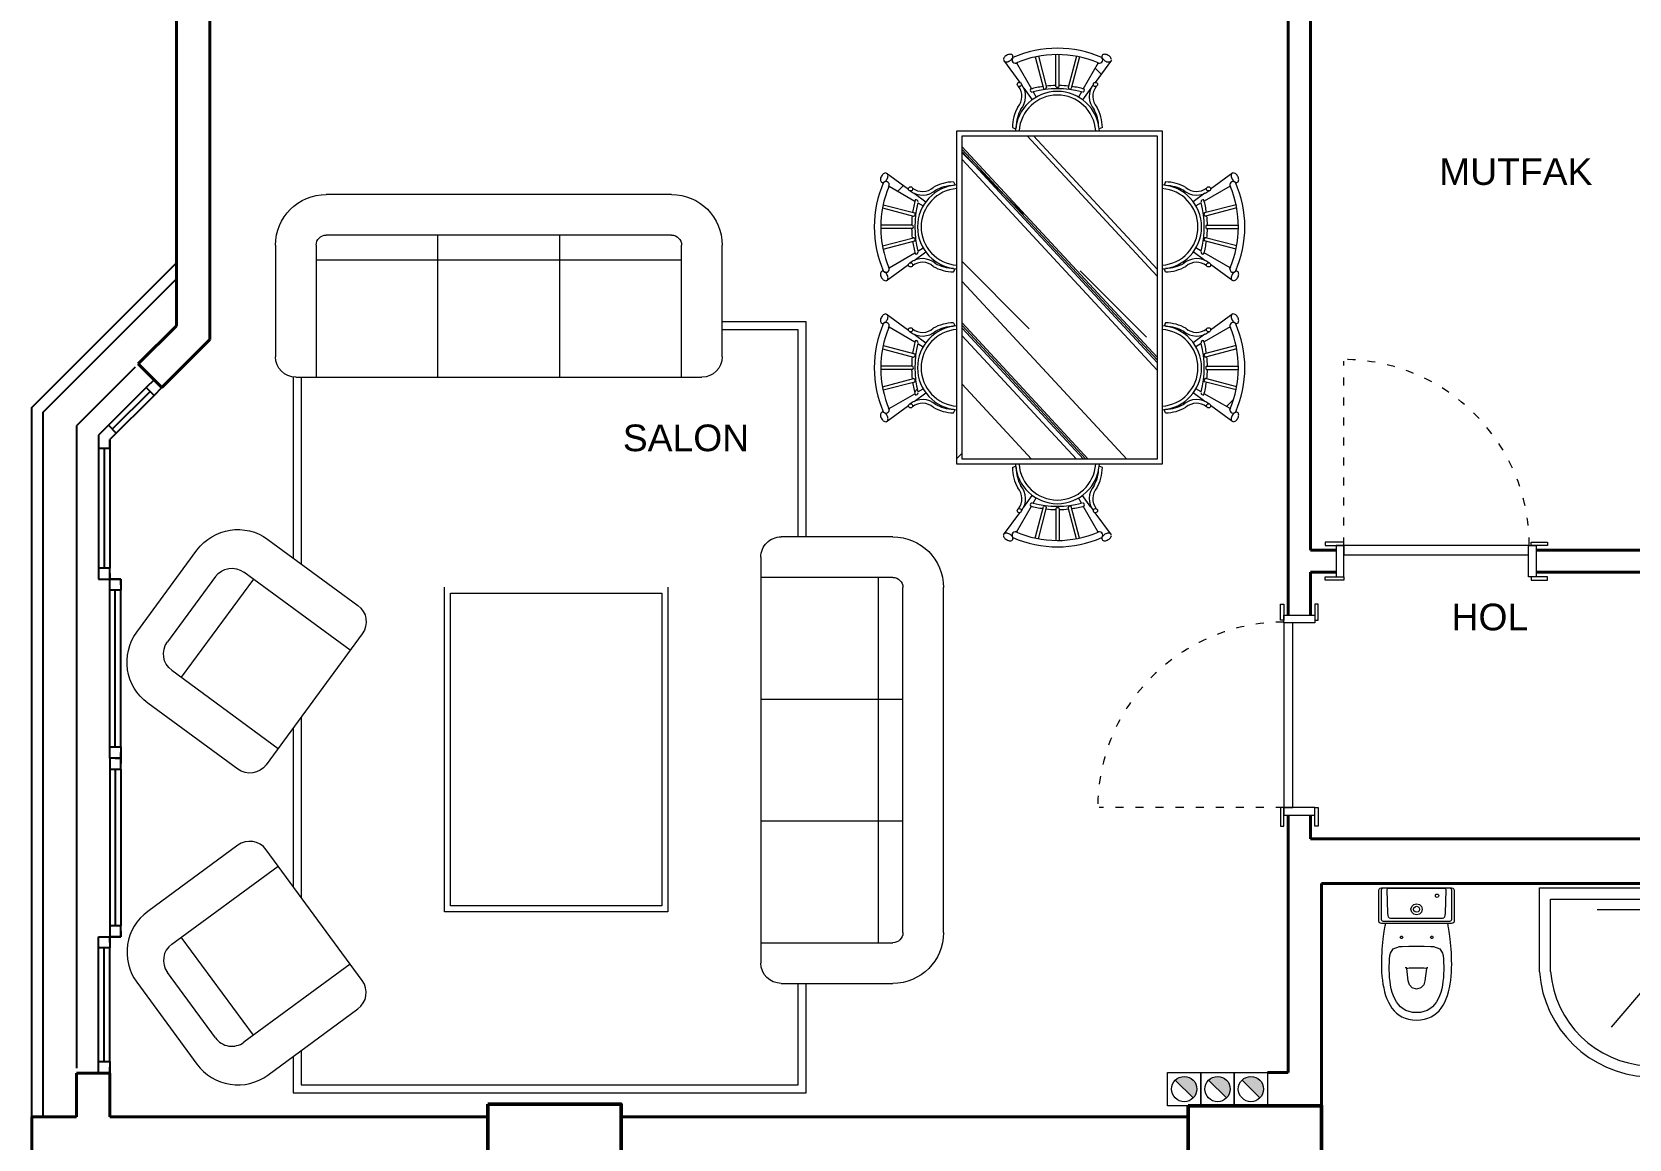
# Model space of a CAD drawing. Header units: millimetres. Extents: x 23 to 3134, y 30 to 1541.
# Drawn here: x 23 to 741, y 785 to 1283 of the extents above; entities that cross this region are included whole.
import ezdxf

# ---------------------------------------------------------------- set-up
doc = ezdxf.new("R2010")
doc.units = ezdxf.units.MM
doc.linetypes.add('ACAD_ISO03W100', pattern=[30, 12, -18])
for name, color, linetype, lineweight in [('duvar_40', 255, 'Continuous', 40), ('forniture', 250, 'Continuous', 9), ('gri', 252, 'Continuous', 25), ('KAPI-PEN', 155, 'Continuous', 18), ('M_ÖLÇÜ_İÇ', 46, 'Continuous', 18), ('TABLE4', 3, 'Continuous', 50), ('TEF', 253, 'Continuous', 18), ('yazı', 253, 'Continuous', 20)]:
    doc.layers.add(name, color=color, linetype=linetype, lineweight=lineweight)
doc.layers.add('PENCERE', color=1, linetype='Continuous')
doc.styles.add('MAHAL', font='Arial')

# ---------------------------------------------------------------- blocks, each defined once
blk = doc.blocks.new('b5')
at = {"layer": 'PENCERE', "color": 134, "linetype": 'Continuous'}
for p, q in [((69.268923, 1131.846672), (42.846659, 1105.424408)), ((74.21867, 1122.654284), (52.846659, 1101.282273)), ((75.986437, 1120.886517), (58.993575, 1103.893655)), ((77.754204, 1119.11875), (57.846659, 1099.211205)), ((42.846659, 1105.424408), (42.846659, 816.416969)), ((52.846659, 1101.282273), (52.846659, 1041.463104)), ((52.846659, 1099.211205), (52.846659, 1095.459197)), ((52.846659, 1099.211205), (52.846659, 1095.459197)), ((60.761342, 1102.125888), (57.225808, 1105.661422)), ((57.846659, 1095.459197), (57.846659, 1099.211205)), ((57.846659, 1099.211205), (57.846659, 1041.463104)), ((57.846659, 1095.459197), (57.846659, 1099.211205)), ((52.846659, 1095.459197), (57.846659, 1095.459197)), ((52.846659, 1095.459197), (57.846659, 1095.459197)), ((55.346659, 1095.459197), (55.346659, 1041.463104)), ((57.846659, 1041.463104), (52.846659, 1041.463104)), ((52.846659, 1041.463104), (52.846659, 1036.463104)), ((52.846659, 1036.463104), (57.846659, 1036.463104)), ((52.846659, 1036.463104), (57.846659, 1036.463104)), ((57.846659, 1036.463104), (57.846659, 1041.463104)), ((57.846659, 1038.963104), (57.846659, 1036.463104)), ((57.846659, 1031.463104), (57.846659, 1036.463104)), ((57.846659, 1036.463104), (62.846659, 1036.463104)), ((62.846659, 1036.463104), (57.846659, 1036.463104)), ((60.346659, 1036.463104), (62.846659, 1036.463104)), ((62.846659, 1033.963104), (62.846659, 1036.463104)), ((62.846659, 1036.463104), (62.846659, 1031.463104)), ((57.846659, 960.988079), (57.846659, 1031.463104)), ((62.846659, 1031.463104), (57.846659, 1031.463104)), ((60.346659, 960.988079), (60.346659, 1031.463104)), ((62.846659, 960.988079), (62.846659, 1031.463104)), ((57.846659, 955.988079), (57.846659, 960.988079)), ((57.846659, 960.988079), (62.846659, 960.988079)), ((57.846659, 955.988079), (57.846659, 950.988079)), ((62.846659, 955.988079), (57.846659, 955.988079)), ((62.846659, 955.988079), (57.846659, 955.988079)), ((60.346659, 955.988079), (62.846659, 955.988079)), ((60.346659, 955.988079), (62.846659, 955.988079)), ((62.846659, 960.988079), (62.846659, 955.988079)), ((62.846659, 955.988079), (62.846659, 958.488079)), ((62.846659, 955.988079), (62.846659, 953.488079)), ((62.846659, 950.988079), (62.846659, 955.988079)), ((57.846659, 950.988079), (62.846659, 950.988079)), ((57.846659, 950.988079), (57.846659, 880.513053)), ((60.346659, 950.988079), (60.346659, 880.513053)), ((62.846659, 950.988079), (62.846659, 880.513053)), ((62.846659, 880.513053), (57.846659, 880.513053)), ((57.846659, 880.513053), (57.846659, 875.513053)), ((62.846659, 875.513053), (62.846659, 880.513053)), ((62.846659, 878.013053), (62.846659, 875.513053)), ((52.846659, 870.513053), (52.846659, 875.513053)), ((52.846659, 875.513053), (57.846659, 875.513053)), ((52.846659, 819.416969), (52.846659, 870.513053)), ((57.846659, 870.513053), (52.846659, 870.513053)), ((55.346659, 819.416969), (55.346659, 870.513053)), ((62.846659, 875.513054), (57.846659, 875.513053)), ((57.846659, 875.513053), (62.846659, 875.513053)), ((57.846659, 873.013053), (57.846659, 875.513053)), ((57.846659, 875.513053), (57.846659, 870.513053)), ((57.846659, 819.416969), (57.846659, 870.513053)), ((60.346659, 875.513053), (62.846659, 875.513054))]:
    blk.add_line(p, q, dxfattribs=at)
at = {"layer": 'PENCERE', "color": 134, "linetype": 'Continuous', "flags": 128}
for points in [[(22.846659, 794.552611), (22.846659, 1113.70868), (87.846659, 1178.70868)], [(27.846659, 794.552611), (27.846659, 1111.637612), (87.846659, 1171.637612)]]:
    blk.add_lwpolyline(points, dxfattribs=at)
blk = doc.blocks.new('KLOZET')
at = {"layer": 'TEF'}
for p, q in [((-45.023458, 14.749992), (-46.707171, 14.34861)), ((-43.295366, 15.077041), (-45.023458, 14.749992)), ((-41.534004, 15.335042), (-43.295366, 15.077041)), ((-39.750483, 15.529252), (-41.534004, 15.335042)), ((-37.955882, 15.664928), (-39.750483, 15.529252)), ((-36.161251, 15.747325), (-37.955882, 15.664928)), ((-34.37773, 15.781669), (-36.161251, 15.747325)), ((-32.616398, 15.773247), (-34.37773, 15.781669)), ((-30.888306, 15.727285), (-32.616398, 15.773247)), ((-29.204592, 15.64904), (-30.888306, 15.727285)), ((-27.576308, 15.543797), (-29.204592, 15.64904)), ((-26.014562, 15.416752), (-27.576308, 15.543797)), ((-24.530435, 15.273222), (-26.014562, 15.416752)), ((-23.135036, 15.118433), (-24.530435, 15.273222)), ((-21.839444, 14.957612), (-23.135036, 15.118433)), ((-20.654741, 14.796044), (-21.839444, 14.957612)), ((-19.592034, 14.638985), (-20.654741, 14.796044)), ((-18.662375, 14.491662), (-19.592034, 14.638985)), ((-17.876873, 14.359332), (-18.662375, 14.491662)), ((-16.075553, 15.808667), (-15.917867, 16.391566)), ((-16.075553, -15.808667), (-16.075553, 15.808667)), ((-15.917867, 16.391566), (-15.503554, 16.80585)), ((-15.503554, 16.80585), (-14.920714, 16.963506)), ((-14.824938, 15.474988), (-14.945054, 15.0309)), ((-14.945054, 15.0309), (-14.945054, -15.0309)), ((-14.920714, 16.963506), (-1.154839, 16.963506)), ((-14.509297, 15.790688), (-14.824938, 15.474988)), ((-14.065209, 15.910834), (-14.509297, 15.790688)), ((-0.993868, 15.910834), (-14.065209, 15.910834)), ((-1.154839, 16.963506), (-0.571999, 16.80585)), ((-0.54972, 15.790688), (-0.993868, 15.910834)), ((-0.571999, 16.80585), (-0.157686, 16.391566)), ((-0.23405, 15.474988), (-0.54972, 15.790688)), ((-0.113934, 15.0309), (-0.23405, 15.474988)), ((-0.157686, 16.391566), (0, 15.808667)), ((0, 15.808667), (0, -15.808667)), ((-57.249388, 7.832456), (-58.03486, 6.525994)), ((-56.319729, 9.017369), (-57.249388, 7.832456)), ((-55.256993, 10.085929), (-56.319729, 9.017369)), ((-54.07229, 11.043422), (-55.256993, 10.085929)), ((-52.776698, 11.895074), (-54.07229, 11.043422)), ((-53.503337, 7.155125), (-52.446962, 8.145618)), ((-51.381299, 12.646202), (-52.776698, 11.895074)), ((-52.446962, 8.145618), (-51.251387, 9.006887)), ((-49.897172, 13.301971), (-51.381299, 12.646202)), ((-51.251387, 9.006887), (-49.932979, 9.746696)), ((-49.932979, 9.746696), (-48.508044, 10.37272)), ((-48.335456, 13.867699), (-49.897172, 13.301971)), ((-48.508044, 10.37272), (-46.992917, 10.892754)), ((-46.707171, 14.34861), (-48.335456, 13.867699)), ((-46.992917, 10.892754), (-45.403875, 11.314444)), ((-45.403875, 11.314444), (-43.757224, 11.645614)), ((-43.757224, 11.645614), (-42.069359, 11.893909)), ((-42.069359, 11.893909), (-40.356528, 12.067125)), ((-40.356528, 12.067125), (-38.635065, 12.172965)), ((-38.635065, 12.172965), (-36.921278, 12.219136)), ((-36.921278, 12.219136), (-35.231502, 12.213402)), ((-35.231502, 12.213402), (-33.582074, 12.163468)), ((-33.582074, 12.163468), (-31.989269, 12.0771)), ((-31.989269, 12.0771), (-30.469423, 11.962001)), ((-30.469423, 11.962001), (-29.419917, 11.702148)), ((-29.419917, 11.702148), (-27.470826, 10.493732)), ((-27.470826, 10.493732), (-26.42132, 7.693347)), ((-26.42132, 7.693347), (-26.363711, 6.405759)), ((-22.707194, 7.033276), (-22.509489, 7.231011)), ((-22.509489, 7.231011), (-22.231329, 7.30627)), ((-22.231329, 7.30627), (-21.953139, 7.231011)), ((-21.953139, 7.231011), (-21.755375, 7.033276)), ((-17.246638, 14.247279), (-17.876873, 14.359332)), ((-16.78272, 14.160761), (-17.246638, 14.247279)), ((-16.496257, 14.104974), (-16.78272, 14.160761)), ((-16.075553, 14.020063), (-16.496257, 14.104974)), ((-13.596542, 11.725532), (-13.614311, 11.2999)), ((-13.614311, 11.2999), (-13.614311, -11.29993)), ((-13.438856, 12.308462), (-13.596542, 11.725532)), ((-13.024543, 12.722835), (-13.438856, 12.308462)), ((-12.441703, 12.88052), (-13.024543, 12.722835)), ((-11.380341, 12.985973), (-12.441703, 12.88052)), ((-0.816561, 13.349068), (-11.380341, 12.985973)), ((-0.532936, 13.251589), (-0.816561, 13.349068)), ((-0.331349, 12.99547), (-0.532936, 13.251589)), ((-0.254656, 12.635241), (-0.331349, 12.99547)), ((-0.254656, -12.635241), (-0.254656, 12.635241)), ((-59.415477, 1.824511), (-59.513433, -0.020831)), ((-59.129014, 3.527278), (-59.415477, 1.824511)), ((-58.665125, 5.092667), (-59.129014, 3.527278)), ((-58.03486, 6.525994), (-58.665125, 5.092667)), ((-56.126744, -0.006107), (-56.010928, 1.746384)), ((-56.010928, 1.746384), (-55.674353, 3.331066)), ((-55.674353, 3.331066), (-55.133353, 4.755584)), ((-55.133353, 4.755584), (-54.404236, 6.027672)), ((-54.404236, 6.027672), (-53.503337, 7.155125)), ((-45.49995, -0.020831), (-44.988277, 1.870771)), ((-44.988277, 1.870771), (-43.643768, 3.215281)), ((-43.643768, 3.215281), (-41.752285, 3.726983)), ((-41.752285, 3.726983), (-36.308185, 4.334372)), ((-36.385923, 4.334372), (-36.264941, 4.262368)), ((-36.308185, 4.334372), (-36.207362, 4.360294)), ((-36.264941, 4.262368), (-36.040239, 3.965662)), ((-36.207362, 4.360294), (-36.02008, 4.541782)), ((-36.040239, 3.965662), (-35.919257, 3.323331)), ((-36.02008, 4.541782), (-35.919257, 5.034311)), ((-35.919257, 3.323331), (-35.919257, -3.520618)), ((-26.363711, 6.405759), (-26.258557, 3.407191)), ((-26.258557, 3.407191), (-26.207458, -0.006107)), ((-22.782423, 6.755057), (-22.707194, 7.033276)), ((-22.707194, 6.476897), (-22.782423, 6.755057)), ((-22.509489, 6.279222), (-22.707194, 6.476897)), ((-22.231329, 6.203993), (-22.509489, 6.279222)), ((-21.953139, 6.279222), (-22.231329, 6.203993)), ((-21.755375, 6.476897), (-21.953139, 6.279222)), ((-21.755375, 7.033276), (-21.680116, 6.755057)), ((-21.680116, 6.755057), (-21.755375, 6.476897)), ((-12.167396, -0.020831), (-11.821234, 1.258723)), ((-11.821234, 1.258723), (-10.911703, 2.168253)), ((-10.97209, -0.020831), (-10.789139, 0.655486)), ((-10.911703, 2.168253), (-9.63206, 2.514386)), ((-10.789139, 0.655486), (-10.308376, 1.136159)), ((-10.308376, 1.136159), (-9.63206, 1.31911)), ((-9.63206, 2.514386), (-8.352506, 2.168253)), ((-9.63206, 1.31911), (-8.955833, 1.136159)), ((-8.955833, 1.136159), (-8.4751, 0.655486)), ((-8.4751, 0.655486), (-8.292149, -0.020831)), ((-8.352506, 2.168253), (-7.443006, 1.258723)), ((-7.443006, 1.258723), (-7.096844, -0.020831)), ((-59.513433, -0.020831), (-59.415477, -1.866172)), ((-59.415477, -1.866172), (-59.129014, -3.568909)), ((-59.129014, -3.568909), (-58.665125, -5.134328)), ((-58.665125, -5.134328), (-58.03486, -6.567656)), ((-58.03486, -6.567656), (-57.249388, -7.874118)), ((-56.126744, -0.020831), (-56.126744, -0.006107)), ((-56.010928, -1.773352), (-56.126744, -0.020831)), ((-55.674353, -3.358004), (-56.010928, -1.773352)), ((-55.133353, -4.782552), (-55.674353, -3.358004)), ((-54.404236, -6.054669), (-55.133353, -4.782552)), ((-53.503337, -7.182122), (-54.404236, -6.054669)), ((-52.446962, -8.172616), (-53.503337, -7.182122)), ((-44.988277, -1.912402), (-45.49995, -0.020831)), ((-43.643768, -3.256912), (-44.988277, -1.912402)), ((-41.752285, -3.768614), (-43.643768, -3.256912)), ((-36.308185, -4.531688), (-41.752285, -3.768614)), ((-36.264941, -4.459654), (-36.385923, -4.531688)), ((-36.207362, -4.554714), (-36.308185, -4.531688)), ((-36.040239, -4.162978), (-36.264941, -4.459654)), ((-36.02008, -4.716043), (-36.207362, -4.554714)), ((-35.919257, -3.520618), (-36.040239, -4.162978)), ((-35.919257, -5.15389), (-36.02008, -4.716043)), ((-26.363711, -6.432816), (-26.42132, -7.720374)), ((-26.258557, -3.434189), (-26.363711, -6.432816)), ((-26.207458, -0.020831), (-26.258557, -3.434189)), ((-26.207458, -0.006107), (-26.207458, -0.020831)), ((-22.782423, -6.855133), (-22.707194, -6.576944)), ((-22.707194, -7.133293), (-22.782423, -6.855133)), ((-22.707194, -6.576944), (-22.509489, -6.379179)), ((-22.509489, -7.330998), (-22.707194, -7.133293)), ((-22.509489, -6.379179), (-22.231329, -6.30392)), ((-22.231329, -6.30392), (-21.953139, -6.379179)), ((-21.953139, -6.379179), (-21.755375, -6.576944)), ((-21.755375, -7.133293), (-21.953139, -7.330998)), ((-21.755375, -6.576944), (-21.680116, -6.855133)), ((-21.680116, -6.855133), (-21.755375, -7.133293)), ((-11.821234, -1.300355), (-12.167396, -0.020831)), ((-10.911703, -2.209885), (-11.821234, -1.300355)), ((-10.789139, -0.697147), (-10.97209, -0.020831)), ((-9.63206, -2.556017), (-10.911703, -2.209885)), ((-10.308376, -1.17788), (-10.789139, -0.697147)), ((-9.63206, -1.360861), (-10.308376, -1.17788)), ((-8.955833, -1.17788), (-9.63206, -1.360861)), ((-8.352506, -2.209885), (-9.63206, -2.556017)), ((-8.4751, -0.697147), (-8.955833, -1.17788)), ((-8.292149, -0.020831), (-8.4751, -0.697147)), ((-7.443006, -1.300355), (-8.352506, -2.209885)), ((-7.096844, -0.020831), (-7.443006, -1.300355)), ((-57.249388, -7.874118), (-56.319729, -9.05903)), ((-56.319729, -9.05903), (-55.256993, -10.12759)), ((-55.256993, -10.12759), (-54.07229, -11.085083)), ((-54.07229, -11.085083), (-52.776698, -11.936765)), ((-52.776698, -11.936765), (-51.381299, -12.687863)), ((-51.251387, -9.033914), (-52.446962, -8.172616)), ((-51.381299, -12.687863), (-49.897172, -13.343662)), ((-49.932979, -9.773723), (-51.251387, -9.033914)), ((-48.508044, -10.399747), (-49.932979, -9.773723)), ((-49.897172, -13.343662), (-48.335456, -13.90939)), ((-46.992917, -10.919782), (-48.508044, -10.399747)), ((-48.335456, -13.90939), (-46.707171, -14.390301)), ((-45.403875, -11.341502), (-46.992917, -10.919782)), ((-43.757224, -11.672642), (-45.403875, -11.341502)), ((-42.069359, -11.920967), (-43.757224, -11.672642)), ((-40.356528, -12.094182), (-42.069359, -11.920967)), ((-38.635065, -12.199993), (-40.356528, -12.094182)), ((-36.921278, -12.246194), (-38.635065, -12.199993)), ((-35.231502, -12.24046), (-36.921278, -12.246194)), ((-33.582074, -12.190526), (-35.231502, -12.24046)), ((-31.989269, -12.104157), (-33.582074, -12.190526)), ((-30.469423, -11.989058), (-31.989269, -12.104157)), ((-29.419917, -11.729205), (-30.469423, -11.989058)), ((-27.470826, -10.520759), (-29.419917, -11.729205)), ((-26.42132, -7.720374), (-27.470826, -10.520759)), ((-22.231329, -7.406227), (-22.509489, -7.330998)), ((-21.953139, -7.330998), (-22.231329, -7.406227)), ((-17.876873, -14.400993), (-17.246638, -14.288911)), ((-17.246638, -14.288911), (-16.78272, -14.202393)), ((-16.78272, -14.202393), (-16.075553, -14.064675)), ((-16.496257, -14.146605), (-16.398301, -14.126835)), ((-13.614311, -11.29993), (-13.596542, -11.725681)), ((-13.596542, -11.725681), (-13.438856, -12.308521)), ((-13.438856, -12.308521), (-13.024543, -12.722835)), ((-13.024543, -12.722835), (-12.441703, -12.88052)), ((-12.441703, -12.88052), (-11.380341, -12.985973)), ((-11.380341, -12.985973), (-0.816561, -13.349068)), ((-4.318021, -9.275818), (-4.212688, -8.886323)), ((-4.212688, -9.665225), (-4.318021, -9.275818)), ((-4.212688, -8.886323), (-3.935902, -8.609507)), ((-3.935902, -9.942041), (-4.212688, -9.665225)), ((-3.935902, -8.609507), (-3.546495, -8.504174)), ((-3.546495, -10.047374), (-3.935902, -9.942041)), ((-3.546495, -8.504174), (-3.157, -8.609507)), ((-3.157, -9.942041), (-3.546495, -10.047374)), ((-3.157, -8.609507), (-2.880154, -8.886323)), ((-2.880154, -9.665225), (-3.157, -9.942041)), ((-2.880154, -8.886323), (-2.774821, -9.275818)), ((-2.774821, -9.275818), (-2.880154, -9.665225)), ((-0.816561, -13.349068), (-0.532936, -13.251619)), ((-0.532936, -13.251619), (-0.331349, -12.995529)), ((-0.331349, -12.995529), (-0.254656, -12.635241)), ((-46.707171, -14.390301), (-45.023458, -14.791653)), ((-45.023458, -14.791653), (-43.295366, -15.118732)), ((-43.295366, -15.118732), (-41.534004, -15.376733)), ((-41.534004, -15.376733), (-39.750483, -15.570944)), ((-39.750483, -15.570944), (-37.955882, -15.706619)), ((-37.955882, -15.706619), (-36.161251, -15.788986)), ((-36.161251, -15.788986), (-34.37773, -15.82333)), ((-34.37773, -15.82333), (-32.616398, -15.814908)), ((-32.616398, -15.814908), (-30.888306, -15.768947)), ((-30.888306, -15.768947), (-29.204592, -15.690701)), ((-29.204592, -15.690701), (-27.576308, -15.585458)), ((-27.576308, -15.585458), (-26.014562, -15.458413)), ((-26.014562, -15.458413), (-24.530435, -15.314883)), ((-24.530435, -15.314883), (-23.135036, -15.160065)), ((-23.135036, -15.160065), (-21.839444, -14.999243)), ((-21.839444, -14.999243), (-20.654741, -14.837675)), ((-20.654741, -14.837675), (-19.592034, -14.680616)), ((-19.592034, -14.680616), (-18.662375, -14.533294)), ((-18.662375, -14.533294), (-17.876873, -14.400993)), ((-15.917867, -16.391566), (-16.075553, -15.808667)), ((-15.503554, -16.80585), (-15.917867, -16.391566)), ((-14.920714, -16.963506), (-15.503554, -16.80585)), ((-14.945054, -15.0309), (-14.824938, -15.475048)), ((-1.154839, -16.963506), (-14.920714, -16.963506)), ((-14.824938, -15.475048), (-14.509297, -15.790718)), ((-14.509297, -15.790718), (-14.065209, -15.910834)), ((-14.065209, -15.910834), (-0.993868, -15.910834)), ((-0.571999, -16.80585), (-1.154839, -16.963506)), ((-0.993868, -15.910834), (-0.54972, -15.790718)), ((-0.157686, -16.391566), (-0.571999, -16.80585)), ((-0.54972, -15.790718), (-0.23405, -15.475048)), ((-0.23405, -15.475048), (-0.113934, -15.0309)), ((0, -15.808667), (-0.157686, -16.391566))]:
    blk.add_line(p, q, dxfattribs=at)
blk = doc.blocks.new('erer', base_point=(700.8467, 812.5526))
at = {"layer": 'TEF'}
for p, q in [((767.60916, 887.654726), (726.81865, 887.654726)), ((770.382916, 878.76477), (733.181971, 834.907789)), ((780.009477, 876.971359), (780.009477, 828.060234))]:
    blk.add_line(p, q, dxfattribs=at)
at = {"layer": 'TEF', "flags": 128}
for points in [[(700.846659, 859.748085), (700.846659, 897.552611), (790.846659, 897.552611), (790.846659, 812.552611), (749.128674, 812.552611)], [(705.846659, 859.940264), (705.846659, 892.552611), (785.846659, 892.552611), (785.846659, 817.552611), (749.262426, 817.552611)]]:
    blk.add_lwpolyline(points, dxfattribs=at)
at = {"layer": 'TEF'}
blk.add_circle((775.96554, 883.484277), 4.170449, dxfattribs=at)
for radius, start, end in [(51.08807, 184.291717, 267.012287), (46.08807, 184.518638, 266.854355)]:
    blk.add_arc((751.791476, 863.571238), radius, start, end, dxfattribs=at)
blk = doc.blocks.new('*U6')
at = {"linetype": 'ACAD_ISO03W100', "ltscale": 0.3}
blk.add_line((0, 0), (0.000002, 82.999973), dxfattribs=at)
at = {"flags": 128}
for points in [[(-8.500012, 0), (0, 0), (0, 1.500006), (-8.500012, 1.500006)], [(0, 0), (-3.500013, 0), (-3.500014, -13.999996), (-0.000001, -13.999996)], [(0, -4.100016), (82.999973, -4.100017), (82.999973, -0.000002), (0, 0)], [(91.499989, -0.000002), (84.199978, -0.000002), (84.199978, 1.500004), (91.499989, 1.500004)], [(82.999973, -0.000002), (86.499987, -0.000002), (86.499989, -14.000002), (82.999972, -13.999998)], [(-8.500013, -13.999996), (-0.000001, -13.999996), (-0.000001, -15.500002), (-8.500013, -15.500002)], [(91.499988, -13.999998), (84.199977, -13.999998), (84.199977, -15.500004), (91.499988, -15.500004)]]:
    blk.add_lwpolyline(points, close=True, dxfattribs=at)
at = {"linetype": 'ACAD_ISO03W100', "ltscale": 0.3}
blk.add_arc((-0.350001, 0), 83.699976, 0, 90, dxfattribs=at)
blk = doc.blocks.new('baca')
at = {"layer": 'gri'}
blk.add_hatch(color=256, dxfattribs=at).paths.add_polyline_path([(-4.01, 4.01), (4.01, -4.01), (4.59, -3.34), (5.06, -2.58), (5.4, -1.75), (5.61, -0.89), (5.68, 0), (5.61, 0.89), (5.4, 1.75), (5.06, 2.58), (4.59, 3.34), (4.01, 4.01), (3.34, 4.59), (2.58, 5.06), (1.75, 5.4), (0.89, 5.61), (0, 5.68), (-0.89, 5.61), (-1.75, 5.4), (-2.58, 5.06), (-3.34, 4.59)])
at = {"layer": 'TEF'}
blk.add_line((4.01, -4.01), (-4.01, 4.01), dxfattribs=at)
at = {"layer": 'TEF', "flags": 128}
blk.add_lwpolyline([(-7.5, 7.5), (7.5, 7.5), (7.5, -7.5), (-7.5, -7.5)], close=True, dxfattribs=at)
at = {"layer": 'TEF'}
blk.add_circle((0, 0), 5.68, dxfattribs=at)
blk = doc.blocks.new('BT567')
at = {"layer": 'forniture'}
for p, q in [((-48.619648, 86.479991), (-44.890595, 72.259027)), ((-47.165702, 86.771866), (-43.497136, 72.781574)), ((-39.379575, 73.221161), (-39.379575, 87.545563)), ((-37.899144, 73.221161), (-37.899144, 87.545563)), ((-30.113016, 86.771866), (-33.781582, 72.781574)), ((-28.65907, 86.479991), (-32.388123, 72.259027)), ((-18.658989, 86.559716), (-18.799868, 86.31638)), ((14.781473, 86.479991), (18.510526, 72.259027)), ((16.235419, 86.771866), (19.903984, 72.781574)), ((24.021546, 73.221161), (24.021546, 87.545563)), ((25.501977, 73.221161), (25.501977, 87.545563)), ((33.288105, 86.771866), (29.619539, 72.781574)), ((34.742051, 86.479991), (31.012998, 72.259027)), ((44.742132, 86.559716), (44.601253, 86.31638)), ((-62.902457, 85.089326), (-55.59539, 75.04553)), ((-57.004323, 83.76947), (-50.281483, 72.15729)), ((-20.252503, 83.807283), (-26.997236, 72.15729)), ((-14.376261, 85.089326), (-21.683328, 75.04553)), ((0.498664, 85.089326), (7.80573, 75.04553)), ((6.396797, 83.76947), (13.119638, 72.15729)), ((43.148618, 83.807283), (36.403885, 72.15729)), ((40.854195, 79.844189), (43.374987, 77.323397)), ((49.02486, 85.089326), (41.717793, 75.04553)), ((-53.755491, 72.516529), (-49.928778, 67.256591)), ((-49.549073, 72.340364), (-48.314607, 71.105899)), ((-23.523228, 72.516529), (-27.34994, 67.256591)), ((9.64563, 72.516529), (13.472343, 67.256591)), ((30.299373, 72.053995), (30.08715, 71.841772)), ((31.40646, 73.161082), (31.193763, 72.948384)), ((39.877893, 72.516529), (36.051181, 67.256591)), ((-49.510494, 70.825582), (-48.130235, 68.441498)), ((-27.768225, 70.825582), (-29.148483, 68.441498)), ((13.890627, 70.825582), (15.270886, 68.441498)), ((35.632896, 70.825582), (34.252637, 68.441498)), ((-82.0187, -39.053104), (-82.0187, 53.254589)), ((-82.0187, 53.254589), (67.9813, 53.254589)), ((0.253288, 50.946896), (-79.711008, -23.108801)), ((-18.420225, 50.946896), (-79.711008, -5.815083)), ((-19.574071, 50.946896), (-79.711008, -4.746495)), ((-24.189455, 50.946896), (-79.711008, -0.472143)), ((-20.727917, 50.946896), (-79.711008, -3.677907)), ((-45.987949, 50.946896), (-79.711008, 19.715649)), ((-79.711008, -36.745411), (-79.711008, 50.946896)), ((-79.711008, 50.946896), (65.673608, 50.946896)), ((-79.416844, 53.254589), (-77.109152, 50.946896)), ((-58.87211, 54.796512), (-57.447348, 54.102397)), ((55.011738, 50.946896), (-39.677175, -36.745411)), ((58.473277, 50.946896), (-36.215637, -36.745411)), ((59.627123, 50.946896), (-35.061791, -36.745411)), ((60.780969, 50.946896), (-33.907945, -36.745411)), ((9.192275, 50.946896), (-21.027854, 20.726768)), ((-18.406609, 54.796512), (-19.83137, 54.102397)), ((4.529011, 54.796512), (5.953773, 54.102397)), ((58.145821, 50.946896), (30.442894, 23.243969)), ((44.994512, 54.796512), (43.569751, 54.102397)), ((65.673608, 50.946896), (65.673608, -36.745411)), ((67.9813, 53.254589), (67.9813, -39.053104)), ((-113.853437, 32.337642), (-103.809641, 25.030575)), ((99.816038, 32.337642), (89.772242, 25.030575)), ((-112.533581, 26.439508), (-100.921401, 19.716667)), ((-101.280641, 23.190676), (-96.020703, 19.363963)), ((-83.560623, 28.307295), (-82.866509, 26.882533)), ((65.673608, 21.697591), (2.567681, -36.745411)), ((69.523223, 28.307295), (68.829109, 26.882533)), ((87.243241, 23.190676), (81.983303, 19.363963)), ((98.496181, 26.439508), (86.884001, 19.716667)), ((-115.535978, 16.600887), (-101.545685, 12.932321)), ((-115.244102, 18.054833), (-101.023138, 14.32578)), ((-99.589693, 18.945679), (-97.20561, 17.56542)), ((65.673608, 18.78902), (5.708314, -36.745411)), ((85.552293, 18.945679), (83.16821, 17.56542)), ((101.206702, 18.054833), (86.985738, 14.32578)), ((101.498578, 16.600887), (87.508286, 12.932321)), ((-101.985272, 8.814759), (-116.309674, 8.814759)), ((-101.985272, 7.334329), (-116.309674, 7.334329)), ((87.947872, 8.814759), (102.272274, 8.814759)), ((87.947872, 7.334329), (102.272274, 7.334329)), ((-115.535978, -0.451799), (-101.545685, 3.216767)), ((-115.244102, -1.905745), (-101.023138, 1.823308)), ((101.206702, -1.905745), (86.985738, 1.823308)), ((101.498578, -0.451799), (87.508286, 3.216767)), ((-112.571394, -10.312312), (-100.921401, -3.567579)), ((-101.280641, -7.041587), (-96.020703, -3.214875)), ((-99.589693, -2.79659), (-97.20561, -1.416332)), ((5.023257, -2.175667), (-24.812251, -32.011175)), ((87.243241, -7.041587), (81.983303, -3.214875)), ((85.552293, -2.79659), (83.16821, -1.416332)), ((98.533994, -10.312312), (86.884001, -3.567579)), ((-115.323827, -11.905826), (-115.080491, -11.764947)), ((-113.853437, -16.188554), (-103.809641, -8.881487)), ((-83.560623, -12.158206), (-82.866509, -10.733445)), ((69.523223, -12.158206), (68.829109, -10.733445)), ((99.816038, -16.188554), (89.772242, -8.881487)), ((96.165145, -8.940873), (93.507242, -11.598776)), ((101.286427, -11.905826), (101.043091, -11.764947)), ((67.9813, -39.053104), (-82.0187, -39.053104)), ((65.673608, -36.745411), (-79.711008, -36.745411)), ((-58.87211, -40.595027), (-57.447348, -39.900912)), ((-18.406609, -40.595027), (-19.83137, -39.900912)), ((4.529011, -40.595027), (5.953773, -39.900912)), ((44.994512, -40.595027), (43.569751, -39.900912)), ((-53.755491, -58.315044), (-49.928778, -53.055106)), ((-49.510494, -56.624096), (-48.130235, -54.240013)), ((-27.768225, -56.624096), (-29.148483, -54.240013)), ((-23.523228, -58.315044), (-27.34994, -53.055106)), ((9.64563, -58.315044), (13.472343, -53.055106)), ((13.890627, -56.624096), (15.270886, -54.240013)), ((35.632896, -56.624096), (34.252637, -54.240013)), ((39.877893, -58.315044), (36.051181, -53.055106)), ((-62.902457, -70.887841), (-55.59539, -60.844045)), ((-57.004323, -69.567984), (-50.281483, -57.955805)), ((-48.619648, -72.278506), (-44.890595, -58.057542)), ((-47.165702, -72.570381), (-43.497136, -58.580089)), ((-39.379575, -59.019676), (-39.379575, -73.344078)), ((-37.899144, -59.019676), (-37.899144, -73.344078)), ((-30.113016, -72.570381), (-33.781582, -58.580089)), ((-28.65907, -72.278506), (-32.388123, -58.057542)), ((-20.252503, -69.605797), (-26.997236, -57.955805)), ((-14.376261, -70.887841), (-21.683328, -60.844045)), ((0.498664, -70.887841), (7.80573, -60.844045)), ((6.396797, -69.567984), (13.119638, -57.955805)), ((14.781473, -72.278506), (18.510526, -58.057542)), ((16.235419, -72.570381), (19.903984, -58.580089)), ((24.021546, -59.019676), (24.021546, -73.344078)), ((25.501977, -59.019676), (25.501977, -73.344078)), ((33.288105, -72.570381), (29.619539, -58.580089)), ((34.742051, -72.278506), (31.012998, -58.057542)), ((43.148618, -69.605797), (36.403885, -57.955805)), ((49.02486, -70.887841), (41.717793, -60.844045)), ((-56.086572, -67.982776), (-52.950146, -71.119202)), ((-18.658989, -72.35823), (-18.799868, -72.114894)), ((44.742132, -72.35823), (44.601253, -72.114894))]:
    blk.add_line(p, q, dxfattribs=at)
for centre in [(-55.746559, 74.120045), (-21.532159, 74.120045), (7.654562, 74.120045), (41.868962, 74.120045), (-102.884156, 25.181744), (88.846756, 25.181744), (-102.884156, -9.032656), (88.846756, -9.032656), (-55.746559, -59.918559), (-21.532159, -59.918559), (7.654562, -59.918559), (41.868962, -59.918559)]:
    blk.add_circle(centre, 0.93775, dxfattribs=at)
for centre, radius, start, end in [((-60.357606, 84.69887), 2.685947, 133.645329, 149.841121), ((-59.46053, 83.758339), 3.985695, 120.579227, 133.645329), ((-59.46053, 83.758339), 3.985695, 107.513125, 120.579227), ((-59.851656, 84.997841), 2.685947, 91.317333, 107.513125), ((-59.872673, 85.911804), 1.771742, 67.053689, 91.317333), ((-59.546249, 86.682819), 0.934474, 30.579227, 67.053689), ((-60.379089, 86.768815), 1.771742, 329.841121, 354.104765), ((-59.546249, 86.682819), 0.934474, 354.104765, 30.579227), ((-38.639359, 40.531529), 49.898477, 66.302928, 113.697072), ((-38.639359, 40.531529), 47.019861, 66.980496, 113.409622), ((-17.732469, 86.682819), 0.934474, 149.420773, 185.895235), ((-16.89963, 86.768815), 1.771742, 185.895235, 210.158879), ((-17.732469, 86.682819), 0.934474, 112.946311, 149.420773), ((-17.406045, 85.911804), 1.771742, 88.682667, 112.946311), ((-17.427062, 84.997841), 2.685947, 72.486875, 88.682667), ((-17.818188, 83.758339), 3.985695, 59.420773, 72.486875), ((-17.818188, 83.758339), 3.985695, 46.354671, 59.420773), ((-16.921112, 84.69887), 2.685947, 30.158879, 46.354671), ((3.043515, 84.69887), 2.685947, 133.645329, 149.841121), ((3.940591, 83.758339), 3.985695, 120.579227, 133.645329), ((3.940591, 83.758339), 3.985695, 107.513125, 120.579227), ((3.549465, 84.997841), 2.685947, 91.317333, 107.513125), ((3.528448, 85.911804), 1.771742, 67.053689, 91.317333), ((3.854872, 86.682819), 0.934474, 30.579227, 67.053689), ((3.022032, 86.768815), 1.771742, 329.841121, 354.104765), ((3.854872, 86.682819), 0.934474, 354.104765, 30.579227), ((24.761762, 40.531529), 49.898477, 66.302928, 113.697072), ((24.761762, 40.531529), 47.019861, 66.980496, 113.409622), ((45.668652, 86.682819), 0.934474, 149.420773, 185.895235), ((46.501491, 86.768815), 1.771742, 185.895235, 210.158879), ((45.668652, 86.682819), 0.934474, 112.946311, 149.420773), ((45.995076, 85.911804), 1.771742, 88.682667, 112.946311), ((45.974059, 84.997841), 2.685947, 72.486875, 88.682667), ((45.582933, 83.758339), 3.985695, 59.420773, 72.486875), ((45.582933, 83.758339), 3.985695, 46.354671, 59.420773), ((46.480009, 84.69887), 2.685947, 30.158879, 46.354671), ((-61.14806, 85.158166), 1.771742, 149.841121, 174.104765), ((-61.654476, 86.015177), 1.771742, 247.053689, 271.317333), ((-61.675493, 86.92914), 2.685947, 271.317333, 287.513125), ((-62.066619, 88.168643), 3.985695, 287.513125, 300.579227), ((-62.066619, 88.168643), 3.985695, 300.579227, 313.645329), ((-61.169543, 87.228111), 2.685947, 313.645329, 329.841121), ((-57.561049, 85.151204), 1.489676, 137.670795, 309.986821), ((-19.717669, 85.151204), 1.489676, 230.013179, 42.329205), ((-16.109176, 87.228111), 2.685947, 210.158879, 226.354671), ((-15.212099, 88.168643), 3.985695, 226.354671, 239.420773), ((-15.212099, 88.168643), 3.985695, 239.420773, 252.486875), ((-15.603225, 86.92914), 2.685947, 252.486875, 268.682667), ((-15.624243, 86.015177), 1.771742, 268.682667, 292.946311), ((-16.130658, 85.158166), 1.771742, 5.895235, 30.158879), ((2.25306, 85.158166), 1.771742, 149.841121, 174.104765), ((1.746645, 86.015177), 1.771742, 247.053689, 271.317333), ((1.725628, 86.92914), 2.685947, 271.317333, 287.513125), ((1.334502, 88.168643), 3.985695, 287.513125, 300.579227), ((1.334502, 88.168643), 3.985695, 300.579227, 313.645329), ((2.231578, 87.228111), 2.685947, 313.645329, 329.841121), ((5.840071, 85.151204), 1.489676, 137.670795, 309.986821), ((43.683452, 85.151204), 1.489676, 230.013179, 42.329205), ((47.291945, 87.228111), 2.685947, 210.158879, 226.354671), ((48.189021, 88.168643), 3.985695, 226.354671, 239.420773), ((48.189021, 88.168643), 3.985695, 239.420773, 252.486875), ((47.797896, 86.92914), 2.685947, 252.486875, 268.682667), ((47.776878, 86.015177), 1.771742, 268.682667, 292.946311), ((47.270463, 85.158166), 1.771742, 5.895235, 30.158879), ((-61.868777, 68.757478), 7.296882, 318.490601, 38.143615), ((-61.868777, 68.757478), 8.941805, 318.490601, 37.963449), ((-49.989328, 71.611537), 0.867492, 150.827464, 275.440332), ((-38.639359, 27.138293), 46.499991, 98.027235, 105.092302), ((-38.639359, 27.138293), 45.01956, 76.02634, 103.97366), ((-44.327147, 72.875717), 0.835332, 227.583112, 0.729513), ((-38.639359, 27.138293), 46.499991, 90.912108, 96.186909), ((-38.639359, 73.705504), 0.884594, 213.197807, 326.802193), ((-38.639359, 27.138293), 46.499991, 83.813091, 89.087892), ((-32.951571, 72.875717), 0.835332, 179.270487, 312.416888), ((-38.639359, 27.138293), 46.499991, 74.907698, 81.972765), ((-27.28939, 71.611537), 0.867492, 264.559668, 29.172536), ((-15.409942, 68.757478), 8.941805, 142.036551, 221.509399), ((-15.409942, 68.757478), 7.296882, 141.856385, 221.509399), ((1.532344, 68.757478), 7.296882, 318.490601, 38.143615), ((1.532344, 68.757478), 8.941805, 318.490601, 37.963449), ((13.411793, 71.611537), 0.867492, 150.827464, 275.440332), ((24.761762, 27.138293), 46.499991, 98.027235, 105.092302), ((24.761762, 27.138293), 45.01956, 76.02634, 103.97366), ((19.073974, 72.875717), 0.835332, 227.583112, 0.729513), ((24.761762, 27.138293), 46.499991, 90.912108, 96.186909), ((24.761762, 73.705504), 0.884594, 213.197807, 326.802193), ((24.761762, 27.138293), 46.499991, 83.813091, 89.087892), ((30.449549, 72.875717), 0.835332, 179.270487, 312.416888), ((24.761762, 27.138293), 46.499991, 74.907698, 81.972765), ((36.111731, 71.611537), 0.867492, 264.559668, 29.172536), ((47.991179, 68.757478), 8.941805, 142.036551, 221.509399), ((47.991179, 68.757478), 7.296882, 141.856385, 221.509399), ((-38.639359, 52.078075), 18.916615, 3.565796, 176.434204), ((-38.639359, 52.078075), 17.271692, 3.905899, 176.094101), ((24.761762, 52.078075), 18.916615, 3.565796, 176.434204), ((24.761762, 52.078075), 17.271692, 3.905899, 176.094101), ((-40.031019, 54.597658), 18.84214, 150.340733, 179.395307), ((-40.031019, 54.597658), 17.197217, 150.340733, 179.395307), ((-37.247699, 54.597658), 17.197217, 0.604693, 29.659267), ((-37.247699, 54.597658), 18.84214, 0.604693, 29.659267), ((23.370102, 54.597658), 18.84214, 150.340733, 179.395307), ((23.370102, 54.597658), 17.197217, 150.340733, 179.395307), ((26.153422, 54.597658), 17.197217, 0.604693, 29.659267), ((26.153422, 54.597658), 18.84214, 0.604693, 29.659267), ((-114.675915, 29.307858), 1.771742, 178.682667, 202.946312), ((-113.761952, 29.286841), 2.685947, 162.486875, 178.682667), ((-112.52245, 28.895715), 3.985695, 149.420773, 162.486875), ((-112.52245, 28.895715), 3.985695, 136.354671, 149.420773), ((-113.462982, 29.792791), 2.685947, 120.158879, 136.354671), ((-113.922278, 30.583245), 1.771742, 95.895235, 120.158879), ((-115.992222, 30.604728), 2.685947, 300.158879, 316.354671), ((-116.932754, 31.501804), 3.985695, 316.354671, 329.420773), ((-116.932754, 31.501804), 3.985695, 329.420773, 342.486875), ((-114.779288, 31.089661), 1.771742, 358.682667, 22.946312), ((-115.693251, 31.110678), 2.685947, 342.486875, 358.682667), ((100.741888, 31.089661), 1.771742, 157.053688, 181.317333), ((101.655852, 31.110678), 2.685947, 181.317333, 197.513125), ((102.895354, 31.501804), 3.985695, 197.513125, 210.579227), ((102.895354, 31.501804), 3.985695, 210.579227, 223.645329), ((101.954822, 30.604728), 2.685947, 223.645329, 239.841121), ((99.884878, 30.583245), 1.771742, 59.841121, 84.104765), ((99.425582, 29.792791), 2.685947, 43.645329, 59.841121), ((98.48505, 28.895715), 3.985695, 30.579227, 43.645329), ((98.48505, 28.895715), 3.985695, 17.513125, 30.579227), ((100.638516, 29.307858), 1.771742, 337.053688, 1.317333), ((99.724552, 29.286841), 2.685947, 1.317333, 17.513125), ((-69.29564, 8.074544), 49.898477, 156.302928, 203.697072), ((-69.29564, 8.074544), 47.019861, 156.590378, 203.019504), ((-115.44693, 28.981434), 0.934474, 202.946312, 239.420773), ((-115.44693, 28.981434), 0.934474, 239.420773, 275.895235), ((-115.532926, 29.814274), 1.771742, 275.895235, 300.158879), ((-113.915315, 26.996234), 1.489676, 320.013179, 132.329205), ((-97.521589, 31.303961), 8.941805, 232.036551, 311.509399), ((-97.521589, 31.303961), 7.296882, 231.856385, 311.509399), ((-80.842186, 8.074544), 18.916615, 93.565796, 266.434204), ((-80.842186, 8.074544), 17.271692, 93.9059, 266.0941), ((-83.361769, 9.466204), 18.84214, 90.604693, 119.659267), ((-83.361769, 9.466204), 17.197217, 90.604693, 119.659267), ((66.804787, 8.074544), 18.916615, 273.565796, 86.434204), ((66.804787, 8.074544), 17.271692, 273.9059, 86.0941), ((69.324369, 9.466204), 17.197217, 60.340733, 89.395307), ((69.324369, 9.466204), 18.84214, 60.340733, 89.395307), ((83.484189, 31.303961), 8.941805, 228.490601, 307.963449), ((83.484189, 31.303961), 7.296882, 228.490601, 308.143615), ((99.877916, 26.996234), 1.489676, 47.670795, 219.986821), ((55.25824, 8.074544), 47.019861, 336.980496, 23.409622), ((101.495526, 29.814274), 1.771742, 239.841121, 264.104765), ((55.25824, 8.074544), 49.898477, 336.302928, 23.697072), ((101.409531, 28.981434), 0.934474, 264.104765, 300.579227), ((101.409531, 28.981434), 0.934474, 300.579227, 337.053688), ((-55.902404, 8.074544), 46.499991, 164.907698, 171.972765), ((-55.902404, 8.074544), 45.01956, 166.02634, 193.97366), ((-100.375648, 19.424513), 0.867492, 354.559668, 119.172536), ((86.338248, 19.424513), 0.867492, 60.827464, 185.440332), ((41.865004, 8.074544), 45.01956, 346.02634, 13.97366), ((41.865004, 8.074544), 46.499991, 8.027235, 15.092302), ((-55.902404, 8.074544), 46.499991, 173.813091, 179.087892), ((-55.902404, 8.074544), 46.499991, 180.912108, 186.186909), ((-102.469615, 8.074544), 0.884594, 303.197806, 56.802194), ((-101.639828, 13.762332), 0.835332, 269.270488, 42.416888), ((87.602428, 13.762332), 0.835332, 137.583112, 270.729512), ((88.432215, 8.074544), 0.884594, 123.197806, 236.802194), ((41.865004, 8.074544), 46.499991, 0.912108, 6.186909), ((41.865004, 8.074544), 46.499991, 353.813091, 359.087892), ((-55.902404, 8.074544), 46.499991, 188.027235, 195.092302), ((-101.639828, 2.386756), 0.835332, 317.583112, 90.729512), ((41.865004, 8.074544), 46.499991, 344.907698, 351.972765), ((87.602428, 2.386756), 0.835332, 89.270488, 222.416888), ((-97.521589, -15.154873), 8.941805, 48.490601, 127.963449), ((-100.375648, -3.275425), 0.867492, 240.827464, 5.440332), ((83.484189, -15.154873), 8.941805, 52.036551, 131.509399), ((86.338248, -3.275425), 0.867492, 174.559668, 299.172536), ((-114.675915, -13.15877), 1.771742, 157.053688, 181.317333), ((-113.761952, -13.137753), 2.685947, 181.317333, 197.513125), ((-112.52245, -12.746627), 3.985695, 197.513125, 210.579227), ((-115.44693, -12.832346), 0.934474, 120.579227, 157.053688), ((-115.44693, -12.832346), 0.934474, 84.104765, 120.579227), ((-115.532926, -13.665185), 1.771742, 59.841121, 84.104765), ((-113.915315, -10.847146), 1.489676, 227.670795, 39.986821), ((-115.992222, -14.45564), 2.685947, 43.645329, 59.841121), ((-116.932754, -15.352716), 3.985695, 30.579227, 43.645329), ((-116.932754, -15.352716), 3.985695, 17.513125, 30.579227), ((-115.693251, -14.96159), 2.685947, 1.317333, 17.513125), ((-97.521589, -15.154873), 7.296882, 48.490601, 128.143615), ((-83.361769, 6.682884), 18.84214, 240.340733, 269.395307), ((-83.361769, 6.682884), 17.197217, 240.340733, 269.395307), ((69.324369, 6.682884), 17.197217, 270.604693, 299.659267), ((69.324369, 6.682884), 18.84214, 270.604693, 299.659267), ((83.484189, -15.154873), 7.296882, 51.856385, 131.509399), ((99.877916, -10.847146), 1.489676, 140.013179, 312.329205), ((101.655852, -14.96159), 2.685947, 162.486875, 178.682667), ((102.895354, -15.352716), 3.985695, 149.420773, 162.486875), ((102.895354, -15.352716), 3.985695, 136.354671, 149.420773), ((101.954822, -14.45564), 2.685947, 120.158879, 136.354671), ((101.495526, -13.665185), 1.771742, 95.895235, 120.158879), ((101.409531, -12.832346), 0.934474, 59.420773, 95.895235), ((101.409531, -12.832346), 0.934474, 22.946312, 59.420773), ((98.48505, -12.746627), 3.985695, 329.420773, 342.486875), ((100.638516, -13.15877), 1.771742, 358.682667, 22.946312), ((99.724552, -13.137753), 2.685947, 342.486875, 358.682667), ((-112.52245, -12.746627), 3.985695, 210.579227, 223.645329), ((-113.462982, -13.643703), 2.685947, 223.645329, 239.841121), ((-113.922278, -14.434157), 1.771742, 239.841121, 264.104765), ((-114.779288, -14.940573), 1.771742, 337.053688, 1.317333), ((100.741888, -14.940573), 1.771742, 178.682667, 202.946312), ((99.884878, -14.434157), 1.771742, 275.895235, 300.158879), ((99.425582, -13.643703), 2.685947, 300.158879, 316.354671), ((98.48505, -12.746627), 3.985695, 316.354671, 329.420773), ((-40.031019, -40.396173), 18.84214, 180.604693, 209.659267), ((-38.639359, -37.87659), 18.916615, 183.565796, 356.434204), ((-40.031019, -40.396173), 17.197217, 180.604693, 209.659267), ((-38.639359, -37.87659), 17.271692, 183.905899, 356.094101), ((-37.247699, -40.396173), 17.197217, 330.340733, 359.395307), ((-37.247699, -40.396173), 18.84214, 330.340733, 359.395307), ((23.370102, -40.396173), 18.84214, 180.604693, 209.659267), ((24.761762, -37.87659), 18.916615, 183.565796, 356.434204), ((23.370102, -40.396173), 17.197217, 180.604693, 209.659267), ((24.761762, -37.87659), 17.271692, 183.905899, 356.094101), ((26.153422, -40.396173), 17.197217, 330.340733, 359.395307), ((26.153422, -40.396173), 18.84214, 330.340733, 359.395307), ((-61.868777, -54.555993), 7.296882, 321.856385, 41.509399), ((-61.868777, -54.555993), 8.941805, 322.036551, 41.509399), ((-15.409942, -54.555993), 8.941805, 138.490601, 217.963449), ((-15.409942, -54.555993), 7.296882, 138.490601, 218.143615), ((1.532344, -54.555993), 7.296882, 321.856385, 41.509399), ((1.532344, -54.555993), 8.941805, 322.036551, 41.509399), ((47.991179, -54.555993), 8.941805, 138.490601, 217.963449), ((47.991179, -54.555993), 7.296882, 138.490601, 218.143615), ((-49.989328, -57.410052), 0.867492, 84.559668, 209.172536), ((-38.639359, -12.936808), 45.01956, 256.02634, 283.97366), ((-27.28939, -57.410052), 0.867492, 330.827464, 95.440332), ((13.411793, -57.410052), 0.867492, 84.559668, 209.172536), ((24.761762, -12.936808), 45.01956, 256.02634, 283.97366), ((36.111731, -57.410052), 0.867492, 330.827464, 95.440332), ((-38.639359, -12.936808), 46.499991, 254.907698, 261.972765), ((-44.327147, -58.674231), 0.835332, 359.270487, 132.416888), ((-38.639359, -12.936808), 46.499991, 263.813091, 269.087892), ((-38.639359, -59.504018), 0.884594, 33.197807, 146.802193), ((-38.639359, -12.936808), 46.499991, 270.912108, 276.186909), ((-32.951571, -58.674231), 0.835332, 47.583112, 180.729513), ((-38.639359, -12.936808), 46.499991, 278.027235, 285.092302), ((24.761762, -12.936808), 46.499991, 254.907698, 261.972765), ((19.073974, -58.674231), 0.835332, 359.270487, 132.416888), ((24.761762, -12.936808), 46.499991, 263.813091, 269.087892), ((24.761762, -59.504018), 0.884594, 33.197807, 146.802193), ((24.761762, -12.936808), 46.499991, 270.912108, 276.186909), ((30.449549, -58.674231), 0.835332, 47.583112, 180.729513), ((24.761762, -12.936808), 46.499991, 278.027235, 285.092302), ((-61.14806, -70.956681), 1.771742, 185.895235, 210.158879), ((-61.654476, -71.813692), 1.771742, 88.682667, 112.946311), ((-61.675493, -72.727655), 2.685947, 72.486875, 88.682667), ((-62.066619, -73.967157), 3.985695, 59.420773, 72.486875), ((-62.066619, -73.967157), 3.985695, 46.354671, 59.420773), ((-61.169543, -73.026626), 2.685947, 30.158879, 46.354671), ((-57.561049, -70.949719), 1.489676, 50.013179, 222.329205), ((-60.379089, -72.56733), 1.771742, 5.895235, 30.158879), ((-38.639359, -26.330043), 47.019861, 246.590378, 293.019504), ((-19.717669, -70.949719), 1.489676, 317.670795, 129.986821), ((-16.89963, -72.56733), 1.771742, 149.841121, 174.104765), ((-16.109176, -73.026626), 2.685947, 133.645329, 149.841121), ((-15.212099, -73.967157), 3.985695, 120.579227, 133.645329), ((-15.212099, -73.967157), 3.985695, 107.513125, 120.579227), ((-15.603225, -72.727655), 2.685947, 91.317333, 107.513125), ((-15.624243, -71.813692), 1.771742, 67.053689, 91.317333), ((-16.130658, -70.956681), 1.771742, 329.841121, 354.104765), ((2.25306, -70.956681), 1.771742, 185.895235, 210.158879), ((1.746645, -71.813692), 1.771742, 88.682667, 112.946311), ((1.725628, -72.727655), 2.685947, 72.486875, 88.682667), ((1.334502, -73.967157), 3.985695, 59.420773, 72.486875), ((1.334502, -73.967157), 3.985695, 46.354671, 59.420773), ((2.231578, -73.026626), 2.685947, 30.158879, 46.354671), ((5.840071, -70.949719), 1.489676, 50.013179, 222.329205), ((3.022032, -72.56733), 1.771742, 5.895235, 30.158879), ((24.761762, -26.330043), 47.019861, 246.590378, 293.019504), ((43.683452, -70.949719), 1.489676, 317.670795, 129.986821), ((46.501491, -72.56733), 1.771742, 149.841121, 174.104765), ((47.291945, -73.026626), 2.685947, 133.645329, 149.841121), ((48.189021, -73.967157), 3.985695, 120.579227, 133.645329), ((48.189021, -73.967157), 3.985695, 107.513125, 120.579227), ((47.797896, -72.727655), 2.685947, 91.317333, 107.513125), ((47.776878, -71.813692), 1.771742, 67.053689, 91.317333), ((47.270463, -70.956681), 1.771742, 329.841121, 354.104765), ((-60.357606, -70.497385), 2.685947, 210.158879, 226.354671), ((-59.46053, -69.556853), 3.985695, 226.354671, 239.420773), ((-59.46053, -69.556853), 3.985695, 239.420773, 252.486875), ((-59.851656, -70.796356), 2.685947, 252.486875, 268.682667), ((-59.872673, -71.710319), 1.771742, 268.682667, 292.946311), ((-59.546249, -72.481334), 0.934474, 292.946311, 329.420773), ((-59.546249, -72.481334), 0.934474, 329.420773, 5.895235), ((-38.639359, -26.330043), 49.898477, 246.302928, 293.697072), ((-17.732469, -72.481334), 0.934474, 174.104765, 210.579227), ((-17.732469, -72.481334), 0.934474, 210.579227, 247.053689), ((-17.406045, -71.710319), 1.771742, 247.053689, 271.317333), ((-17.427062, -70.796356), 2.685947, 271.317333, 287.513125), ((-17.818188, -69.556853), 3.985695, 287.513125, 300.579227), ((-17.818188, -69.556853), 3.985695, 300.579227, 313.645329), ((-16.921112, -70.497385), 2.685947, 313.645329, 329.841121), ((3.043515, -70.497385), 2.685947, 210.158879, 226.354671), ((3.940591, -69.556853), 3.985695, 226.354671, 239.420773), ((3.940591, -69.556853), 3.985695, 239.420773, 252.486875), ((3.549465, -70.796356), 2.685947, 252.486875, 268.682667), ((3.528448, -71.710319), 1.771742, 268.682667, 292.946311), ((3.854872, -72.481334), 0.934474, 292.946311, 329.420773), ((3.854872, -72.481334), 0.934474, 329.420773, 5.895235), ((24.761762, -26.330043), 49.898477, 246.302928, 293.697072), ((45.668652, -72.481334), 0.934474, 174.104765, 210.579227), ((45.668652, -72.481334), 0.934474, 210.579227, 247.053689), ((45.995076, -71.710319), 1.771742, 247.053689, 271.317333), ((45.974059, -70.796356), 2.685947, 271.317333, 287.513125), ((45.582933, -69.556853), 3.985695, 287.513125, 300.579227), ((45.582933, -69.556853), 3.985695, 300.579227, 313.645329), ((46.480009, -70.497385), 2.685947, 313.645329, 329.841121)]:
    blk.add_arc(centre, radius, start, end, dxfattribs=at)
blk = doc.blocks.new('K6')
at = {"layer": 'forniture'}
for p, q in [((-84.437599, 61.720175), (85.562401, 61.720175)), ((-84.437599, 41.720175), (85.562401, 41.720175)), ((-29.437599, -28.279825), (-29.437599, 41.720175)), ((30.562401, -28.279825), (30.562401, 41.720175)), ((-109.437599, -18.279825), (-109.437599, 36.720175)), ((-89.437599, -28.279825), (-89.437599, 36.720175)), ((90.562401, 36.720175), (90.562401, -28.279825)), ((110.562401, 36.720175), (110.562401, -18.279825)), ((90.562401, 29.520175), (-89.437599, 29.520175)), ((100.562401, -28.279825), (-99.437599, -28.279825))]:
    blk.add_line(p, q, dxfattribs=at)
for centre, radius, start, end in [((-84.437599, 36.720175), 25, 90, 180), ((85.562401, 36.720175), 25, 0, 90), ((-84.437599, 36.720175), 5, 90, 180), ((85.562401, 36.720175), 5, 0, 90), ((-99.437599, -18.279825), 10, 180, 270), ((100.562401, -18.279825), 10, 270, 0)]:
    blk.add_arc(centre, radius, start, end, dxfattribs=at)
blk = doc.blocks.new('980980')
at = {"layer": 'forniture'}
for p, q in [((35.581946, 14.422701), (-42.287959, -3.915182)), ((25.848208, 12.130466), (40.747738, -51.138832)), ((60.215214, -46.554361), (47.607919, 6.981199)), ((-17.654691, -64.892244), (-32.554221, -1.622947)), ((-49.729462, -15.941156), (-37.122167, -69.476715)), ((39.407311, -45.44685), (-18.995117, -59.200263)), ((33.306235, -63.164805), (-5.628717, -72.333747)), ((-7.057233, -88.080472), (41.611457, -76.619295))]:
    blk.add_line(p, q, dxfattribs=at)
for centre, radius, start, end in [((37.874181, 4.688963), 10, 13.251363, 103.251363), ((-39.995724, -13.64892), 10, 103.251363, 193.251363), ((35.880869, -52.284949), 25, 283.251363, 13.251363), ((31.014, -53.431067), 10, 283.251363, 13.251363), ((-12.787822, -63.746127), 25, 193.251363, 283.251363), ((-7.920953, -62.600009), 10, 193.251363, 283.251363)]:
    blk.add_arc(centre, radius, start, end, dxfattribs=at)

msp = doc.modelspace()

# ---------------------------------------------------------------- linework, layer by layer
at = {"layer": 'duvar_40'}
for p, q in [((87.846659, 1150.424408), (87.846659, 1334.552611)), ((102.846659, 1144.211205), (102.846659, 1319.552611)), ((587.846659, 1319.552611), (587.846659, 1020.273427)), ((597.846659, 1309.552611), (597.846659, 1049.552611)), ((87.846659, 1150.424408), (70.683136, 1133.260886)), ((102.846659, 1144.211205), (81.289738, 1122.654284)), ((70.683136, 1133.260886), (81.289738, 1122.654284)), ((609.446753, 1049.552611), (597.846659, 1049.552611)), ((867.846659, 1049.552611), (699.446754, 1049.552611)), ((597.846659, 1039.552611), (597.846659, 1020.273429)), ((609.446753, 1039.552611), (597.846659, 1039.552611)), ((884.055287, 1039.552611), (699.446756, 1039.552611)), ((587.846659, 930.273427), (587.846659, 814.552611)), ((597.846659, 930.273426), (597.846659, 919.552611)), ((818.787025, 919.552611), (597.846659, 919.552611)), ((602.846659, 899.552611), (602.846659, 629.552611)), ((792.846659, 899.552611), (602.846659, 899.552611)), ((42.846659, 794.552611), (42.846659, 814.239499)), ((57.846659, 814.239499), (42.846659, 814.239499)), ((57.846659, 794.552611), (57.846659, 814.239499)), ((578.598565, 814.552611), (587.846659, 814.552611)), ((227.846381, 794.552611), (57.846659, 794.552611)), ((542.846659, 794.552611), (287.846381, 794.552611))]:
    msp.add_line(p, q, dxfattribs=at)
at = {"layer": 'duvar_40', "flags": 128}
msp.add_lwpolyline([(42.846659, 794.552611), (22.846659, 794.552611), (22.846659, 774.552611), (42.846659, 774.552611)], dxfattribs=at)
at = {"layer": 'forniture'}
for p, q in [((208.425706, 886.777111), (208.425706, 1032.898488)), ((211.165482, 889.516887), (211.165482, 1030.158712)), ((211.165482, 1030.158712), (306.144377, 1030.158712)), ((306.144377, 1030.158712), (306.144377, 889.516887)), ((308.884153, 1032.898488), (308.884153, 886.777111)), ((308.884153, 886.777111), (208.425706, 886.777111)), ((306.144377, 889.516887), (211.165482, 889.516887))]:
    msp.add_line(p, q, dxfattribs=at)
at = {"layer": 'forniture', "flags": 128}
for points in [[(371.063297, 1055.511692), (371.063297, 1152.202614), (333.315927, 1152.202614)], [(367.410262, 1055.511692), (367.410262, 1148.54958), (333.315927, 1148.54958)], [(140.323655, 1127.421148), (140.323655, 1046.005181)], [(143.97669, 1127.340907), (143.97669, 1043.323551)], [(143.97669, 974.490284), (143.97669, 893.22087)], [(140.323655, 969.51396), (140.323655, 898.197195)], [(140.323655, 821.705973), (140.323655, 805.2793), (371.063297, 805.2793), (371.063297, 854.594799)], [(143.97669, 824.387603), (143.97669, 808.932334), (367.410262, 808.932334), (367.410262, 854.594799)]]:
    msp.add_lwpolyline(points, dxfattribs=at)
at = {"layer": 'PENCERE', "color": 134, "linetype": 'Continuous'}
for p, q in [((77.754204, 1126.189818), (74.21867, 1122.654284)), ((77.754204, 1126.189818), (74.21867, 1122.654284)), ((74.21867, 1122.654284), (77.754204, 1119.11875)), ((74.21867, 1122.654284), (77.754204, 1119.11875)), ((81.289738, 1122.654284), (77.754204, 1126.189818)), ((81.289738, 1122.654284), (77.754204, 1126.189818)), ((77.754204, 1119.11875), (81.289738, 1122.654284)), ((77.754204, 1119.11875), (81.289738, 1122.654284)), ((79.521971, 1124.422051), (81.289738, 1122.654284)), ((81.289738, 1122.654284), (79.521971, 1120.886517)), ((81.289738, 1122.654284), (79.521971, 1120.886517)), ((52.846659, 814.416969), (52.846659, 819.416969)), ((52.846659, 819.416969), (57.846659, 819.416969)), ((57.846659, 819.416969), (57.846659, 814.416969)), ((57.846659, 814.416969), (52.846659, 814.416969)), ((57.846659, 814.416969), (57.846659, 816.916969))]:
    msp.add_line(p, q, dxfattribs=at)
at = {"layer": 'TABLE4', "flags": 128}
for points in [[(227.846381, 800.280633), (287.846381, 800.280633), (287.846381, 770.280633), (227.846381, 770.280633)], [(542.846659, 799.552611), (602.846659, 799.552611), (602.846659, 769.552611), (542.846659, 769.552611)]]:
    msp.add_lwpolyline(points, close=True, dxfattribs=at)

# ---------------------------------------------------------------- block references
msp.add_blockref('b5', (0, 0))
at = {"rotation": 90}
msp.add_blockref('KLOZET', (645.558675, 897.552611), dxfattribs=at)
at = {"linetype": 'ByBlock'}
msp.add_blockref('erer', (700.8467, 812.5526), dxfattribs=at)
at = {"layer": 'KAPI-PEN'}
msp.add_blockref('*U6', (612.946767, 1051.552613), dxfattribs=at)
at = {"layer": 'KAPI-PEN', "rotation": 90}
msp.add_blockref('*U6', (585.846663, 933.77344), dxfattribs=at)
at = {"layer": 'M_ÖLÇÜ_İÇ', "rotation": 90}
msp.add_blockref('BT567', (492.124586, 1170.174325), dxfattribs=at)
at = {"layer": 'M_ÖLÇÜ_İÇ', "xscale": -0.913259, "yscale": 0.913259, "zscale": 0.913259}
msp.add_blockref('K6', (233.371098, 1153.167701), dxfattribs=at)
at = {"layer": 'M_ÖLÇÜ_İÇ', "lineweight": 100, "yscale": 0.913259, "zscale": 0.913259}
for p, xscale, rotation in [((146.572884, 987.105343), -0.913259, 246.969609), ((146.572884, 880.605812), 0.913259, 293.030391)]:
    msp.add_blockref('980980', p, dxfattribs=dict(at, xscale=xscale, rotation=rotation))
at = {"layer": 'M_ÖLÇÜ_İÇ', "xscale": -0.913259, "yscale": 0.913259, "zscale": 0.913259, "rotation": 270}
msp.add_blockref('K6', (376.488296, 954.539628), dxfattribs=at)
at = {"layer": 'TEF'}
for p in [(541.098565, 807.052611), (556.098565, 807.052611), (571.098565, 807.052611)]:
    msp.add_blockref('baca', p, dxfattribs=at)

# ---------------------------------------------------------------- texts
at = {"layer": 'yazı', "style": 'MAHAL'}
for s, p in [('MUTFAK', (655.763814, 1213.818833)), ('SALON', (288.598416, 1094.022513)), ('HOL', (661.333229, 1013.427746))]:
    msp.add_text(s, height=12, dxfattribs=at).set_placement(p)

doc.saveas('drawing.dxf')
